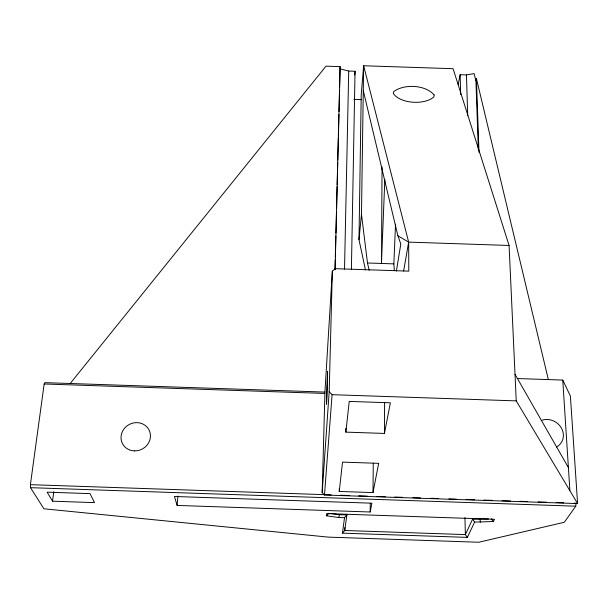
<?xml version="1.0" encoding="UTF-8"?>
<svg xmlns="http://www.w3.org/2000/svg" width="608" height="608" viewBox="0 0 608 608"><rect width="100%" height="100%" fill="white"/><g stroke="black" fill="none" stroke-linecap="round" stroke-linejoin="round"><path stroke-width="0.91" d="M345.914 428.359L345.838 432.128L384.454 433.436L384.598 402.26M382.052 166.949L381.459 263.454L384.841 179.375M339.317 488.612L339.256 491.446L373 492.594L373.259 463.243M370.173 511.989L371.898 503.188L174.481 496.485L177.11 505.43L370.173 511.989L370.257 503.5M358.978 239.666L361.479 214.32L363.645 65.755L453.097 68.696L509.078 245.465L516.238 400.885L577.6 503.591L324.49 495.003L322.172 492.571L324.984 391.035L332.333 271.138L335.228 268.683L408.796 271.138L408.652 242.121L363.645 65.755L361.22 94.734L358.978 239.666L365.469 269.922M344.804 527.645L344.751 530.495L342.464 533.14L467.347 537.388L474.612 522.12L472.56 519.202L465.378 534.599L467.347 537.388M351.401 269.39L355.042 71.258L348.718 71.045L340.032 68.871L340.153 66.644L326.025 66.15L70.034 383.716M344.523 269.162L348.718 71.045M322.172 492.571L329.186 391.765L332.333 271.138M335.016 269.23L335.251 259.73M335.32 256.888L335.844 235.995M335.92 233.145L336.467 211.303M336.536 208.46L337.083 186.618M337.128 184.718L337.676 162.876M337.744 160.026L338.291 138.191M338.344 136.291L338.892 114.448M338.96 111.598L339.507 89.764M339.576 86.914L340.032 68.871M335.076 269.838L340.153 66.644M394.311 270.431L393.87 263.872L395.519 224.192M354.768 75.004L355.042 71.258M324.49 495.003L332.082 394.683L329.186 391.765M177.11 505.43L177.87 496.022M330.646 513.502L339.325 514.672L346.887 514.93L344.508 517.697L338.8 517.499L326.549 515.85L326.739 513.585L494.486 519.285L493.324 521.52L474.612 522.12M324.824 392.076L44.855 382.645L44.171 383.982L30.4 484.675L30.506 487.677L43.898 508.79L328.343 537.122L478.792 542.245L564.308 522.272L575.753 506.19L576.057 503.196L574.157 503.128M339.256 491.446L342.509 462.118L378.662 463.342L373 492.594M345.838 432.128L349.243 401.417L390.382 402.8L384.454 433.436M52.546 501.197L47.12 492.161L90.037 493.62L94.521 502.626L52.546 501.197L53.747 491.811M342.464 533.14L344.508 517.697M346.887 514.93L344.751 530.495L465.378 534.599L464.945 517.514M396.393 271.084L400.809 243.983L397.89 235.775L363.288 90.63M403.613 271.054L408.652 242.121L397.89 235.775M338.8 517.499L339.325 514.672M458.136 84.649L460.127 74.716L466.458 74.921L474.08 73.598L475.927 80.697L478.336 149.918M475.927 80.697L476.414 78.493L548.287 379.308M326.549 515.85L328.905 513.266M472.56 519.202L488.422 518.951M353.917 99.385L361.509 99.636M408.652 242.121L509.078 245.465M361.479 214.32L367.49 262.99L393.87 263.872M517.256 378.541L562.757 380.076L570.388 396.051L577.6 503.591M44.171 383.982L324.748 393.437M332.082 394.683L516.238 400.885M30.4 484.675L331.223 494.882M340.716 495.208L349.25 495.497M358.743 495.816L367.285 496.105M376.77 496.432L385.312 496.721M394.805 497.04L402.397 497.298M412.832 497.656L420.424 497.914M430.867 498.264L438.459 498.522M448.894 498.879L456.486 499.138M465.979 499.457L474.514 499.746M484.006 500.072L492.548 500.361M502.033 500.68L510.576 500.969M520.068 501.296L527.66 501.554M538.095 501.904L546.638 502.193M556.13 502.52L563.722 502.778M30.506 487.677L575.753 506.19M491.188 518.784L493.324 521.52M515.014 374.315L568.404 467.544M367.49 262.99L369.17 270.347M480.13 519.46L480.32 522.31M562.757 380.076L569.871 490.344M476.414 78.493L479.005 152.365M466.458 74.921L467.712 115.68M460.127 74.716L460.689 94.62M541.242 420.523A15.656 14.174 33 0 1 561.328 427.918A15.656 14.174 33 0 1 556.533 447.002M327.613 372.62L326.542 404.297L327.552 371.306L327.613 372.62M434.135 94.901L433.93 96.877C424.726 105.214 400.634 103.892 393.33 93.556L393.726 91.603C404.305 83.668 425.326 84.778 434.135 94.901M134.406 450.878A14.934 13.885 -27.8 0 0 149.097 430.076A14.934 13.885 -27.8 0 0 123.713 429.332A14.934 13.885 -27.8 0 0 134.406 450.878"/></g></svg>
